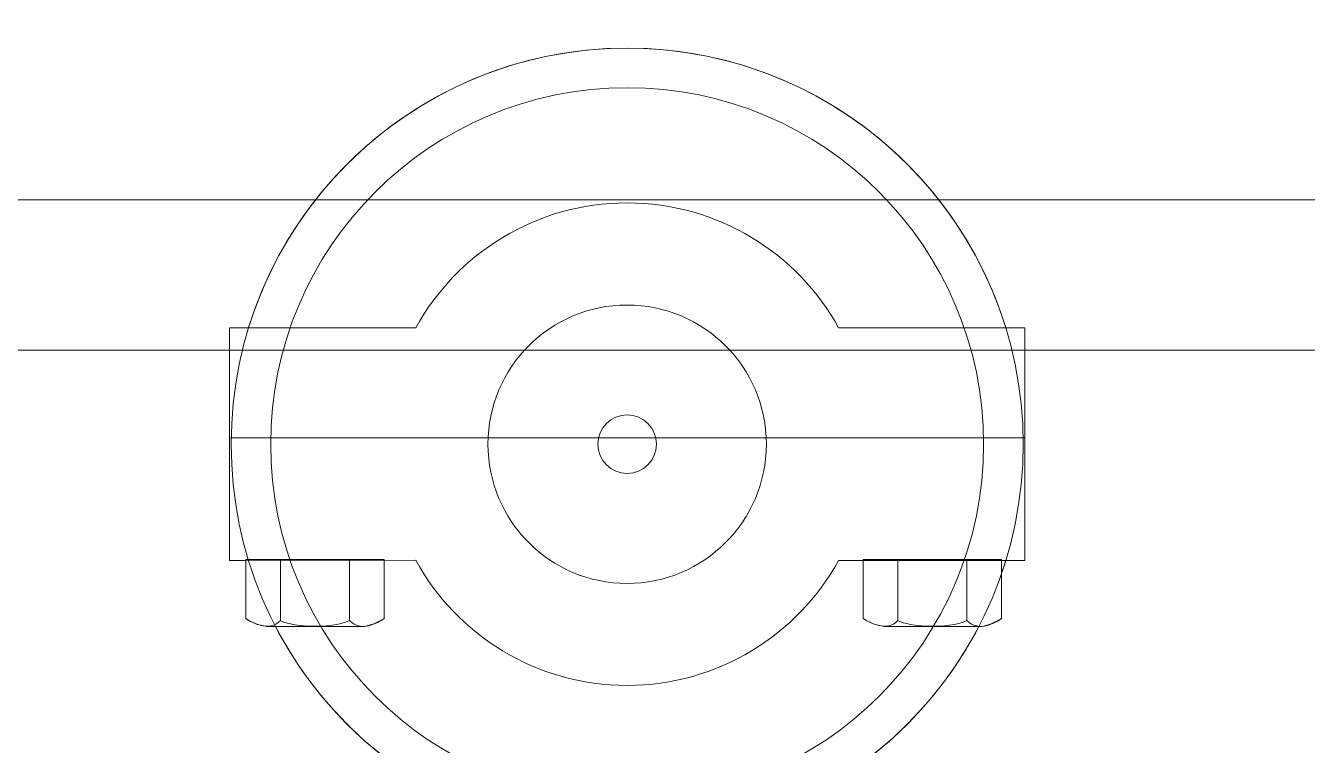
# Model space of a CAD drawing. Header units: millimetres. Extents: x -4490 to 177070, y -6118 to 72944.
# Drawn here: x 104875.3 to 105217.5, y 25562 to 25754.1 of the extents above; entities that cross this region are included whole.
import ezdxf

# ---------------------------------------------------------------- set-up
doc = ezdxf.new("R2010")
doc.units = ezdxf.units.MM
doc.layers.add('хендай', color=7, linetype='Continuous')

# ---------------------------------------------------------------- blocks, each defined once
blk = doc.blocks.new('A$C6EB5392D')
at = {"lineweight": 9}
for points, knots in [([(-1601.54, 533.46), (-1601.54, 533.46), (1608.67, 533.46), (1608.67, 533.46), (1608.67, 533.46), (1608.67, 533.46), (1608.67, 279.38), (1608.67, 279.38), (1608.67, 279.38), (1608.67, 279.38), (-1601.54, 279.38), (-1601.54, 279.38), (-1601.54, 279.38), (-1601.54, 279.38), (-1601.54, 533.46), (-1601.54, 533.46)], [0, 0, 0, 0, 0.25, 0.25, 0.25, 0.25, 0.5, 0.5, 0.5, 0.5, 0.75, 0.75, 0.75, 0.75, 1, 1, 1, 1]), ([(-111.27, 193.49), (-111.27, 193.49), (-111.27, 179.61), (-111.27, 179.61), (-111.27, 179.61), (-112, 179.03), (-113, 178.55), (-113.99, 178.24), (-113.99, 178.24), (-114.57, 178.03), (-115.19, 177.89), (-115.83, 177.83), (-115.83, 177.83), (-116.19, 177.77), (-116.51, 177.72), (-116.83, 177.72), (-116.83, 177.72), (-116.83, 177.72), (-118.34, 177.72), (-118.34, 177.72), (-118.34, 177.72), (-134.05, 147.45), (-165.69, 126.76), (-202.13, 126.76), (-202.13, 126.76), (-238.64, 126.76), (-270.28, 147.45), (-285.99, 177.72), (-285.99, 177.72), (-285.99, 177.72), (-286.67, 177.72), (-286.67, 177.72), (-286.67, 177.72), (-288.2, 177.89), (-289.4, 178.45), (-290.34, 179.03), (-290.34, 179.03), (-290.75, 179.24), (-291.12, 179.45), (-291.39, 179.61), (-291.39, 179.61), (-291.39, 179.61), (-291.39, 190.34), (-291.39, 190.34), (-291.39, 190.34), (-291.75, 191.4), (-292.12, 192.44), (-292.43, 193.49), (-292.43, 193.49), (-292.43, 193.49), (-296.99, 193.49), (-296.99, 193.49), (-296.99, 193.49), (-296.99, 193.49), (-296.99, 248.9), (-296.99, 248.9), (-296.99, 248.9), (-296.99, 248.9), (-292.43, 248.9), (-292.43, 248.9), (-292.43, 248.9), (-280.6, 287.5), (-244.67, 315.57), (-202.13, 315.57), (-202.13, 315.57), (-159.66, 315.57), (-123.73, 287.5), (-111.9, 248.9), (-111.9, 248.9), (-111.9, 248.9), (-107.34, 248.9), (-107.34, 248.9), (-107.34, 248.9), (-107.34, 248.9), (-107.34, 193.49), (-107.34, 193.49), (-107.34, 193.49), (-107.34, 193.49), (-111.27, 193.49), (-111.27, 193.49)], [0, 0, 0, 0, 0.05, 0.05, 0.05, 0.05, 0.1, 0.1, 0.1, 0.1, 0.15, 0.15, 0.15, 0.15, 0.2, 0.2, 0.2, 0.2, 0.25, 0.25, 0.25, 0.25, 0.3, 0.3, 0.3, 0.3, 0.35, 0.35, 0.35, 0.35, 0.4, 0.4, 0.4, 0.4, 0.45, 0.45, 0.45, 0.45, 0.5, 0.5, 0.5, 0.5, 0.55, 0.55, 0.55, 0.55, 0.6, 0.6, 0.6, 0.6, 0.65, 0.65, 0.65, 0.65, 0.7, 0.7, 0.7, 0.7, 0.75, 0.75, 0.75, 0.75, 0.8, 0.8, 0.8, 0.8, 0.85, 0.85, 0.85, 0.85, 0.9, 0.9, 0.9, 0.9, 0.95, 0.95, 0.95, 0.95, 1, 1, 1, 1]), ([(-111.27, 193.49), (-111.27, 193.49), (-111.27, 179.61), (-111.27, 179.61), (-111.27, 179.61), (-112, 179.03), (-113, 178.55), (-113.99, 178.24), (-113.99, 178.24), (-114.57, 178.03), (-115.19, 177.89), (-115.83, 177.83), (-115.83, 177.83), (-116.19, 177.77), (-116.51, 177.72), (-116.83, 177.72), (-116.83, 177.72), (-116.83, 177.72), (-118.34, 177.72), (-118.34, 177.72), (-118.34, 177.72), (-134.05, 147.45), (-165.69, 126.76), (-202.13, 126.76), (-202.13, 126.76), (-238.64, 126.76), (-270.28, 147.45), (-285.99, 177.72), (-285.99, 177.72), (-285.99, 177.72), (-286.67, 177.72), (-286.67, 177.72), (-286.67, 177.72), (-288.2, 177.89), (-289.4, 178.45), (-290.34, 179.03), (-290.34, 179.03), (-290.75, 179.24), (-291.12, 179.45), (-291.39, 179.61), (-291.39, 179.61), (-291.39, 179.61), (-291.39, 190.34), (-291.39, 190.34), (-291.39, 190.34), (-291.75, 191.4), (-292.12, 192.44), (-292.43, 193.49), (-292.43, 193.49), (-292.43, 193.49), (-296.99, 193.49), (-296.99, 193.49), (-296.99, 193.49), (-296.99, 193.49), (-296.99, 248.9), (-296.99, 248.9), (-296.99, 248.9), (-296.99, 248.9), (-292.43, 248.9), (-292.43, 248.9), (-292.43, 248.9), (-280.6, 287.5), (-244.67, 315.57), (-202.13, 315.57), (-202.13, 315.57), (-159.66, 315.57), (-123.73, 287.5), (-111.9, 248.9), (-111.9, 248.9), (-111.9, 248.9), (-107.34, 248.9), (-107.34, 248.9), (-107.34, 248.9), (-107.34, 248.9), (-107.34, 193.49), (-107.34, 193.49), (-107.34, 193.49), (-107.34, 193.49), (-111.27, 193.49), (-111.27, 193.49)], [0, 0, 0, 0, 0.05, 0.05, 0.05, 0.05, 0.1, 0.1, 0.1, 0.1, 0.15, 0.15, 0.15, 0.15, 0.2, 0.2, 0.2, 0.2, 0.25, 0.25, 0.25, 0.25, 0.3, 0.3, 0.3, 0.3, 0.35, 0.35, 0.35, 0.35, 0.4, 0.4, 0.4, 0.4, 0.45, 0.45, 0.45, 0.45, 0.5, 0.5, 0.5, 0.5, 0.55, 0.55, 0.55, 0.55, 0.6, 0.6, 0.6, 0.6, 0.65, 0.65, 0.65, 0.65, 0.7, 0.7, 0.7, 0.7, 0.75, 0.75, 0.75, 0.75, 0.8, 0.8, 0.8, 0.8, 0.85, 0.85, 0.85, 0.85, 0.9, 0.9, 0.9, 0.9, 0.95, 0.95, 0.95, 0.95, 1, 1, 1, 1]), ([(-107.76, 221.19), (-107.76, 273.3), (-150.02, 315.57), (-202.13, 315.57), (-202.13, 315.57), (-254.3, 315.57), (-296.57, 273.3), (-296.57, 221.19), (-296.57, 221.19), (-296.57, 169.02), (-254.3, 126.76), (-202.13, 126.76), (-202.13, 126.76), (-150.02, 126.76), (-107.76, 169.02), (-107.76, 221.19)], [0, 0, 0, 0, 0.25, 0.25, 0.25, 0.25, 0.5, 0.5, 0.5, 0.5, 0.75, 0.75, 0.75, 0.75, 1, 1, 1, 1]), ([(-117.18, 221.19), (-117.18, 268.12), (-155.26, 306.14), (-202.19, 306.14), (-202.19, 306.14), (-249.06, 306.14), (-287.14, 268.12), (-287.14, 221.19), (-287.14, 221.19), (-287.14, 174.26), (-249.06, 136.24), (-202.19, 136.24), (-202.19, 136.24), (-155.26, 136.24), (-117.18, 174.26), (-117.18, 221.19)], [0, 0, 0, 0, 0.25, 0.25, 0.25, 0.25, 0.5, 0.5, 0.5, 0.5, 0.75, 0.75, 0.75, 0.75, 1, 1, 1, 1]), ([(-1601.54, 279.38), (-1601.54, 279.38), (1608.67, 279.38), (1608.67, 279.38), (1608.67, 279.38), (1608.67, 279.38), (1608.67, 243.55), (1608.67, 243.55), (1608.67, 243.55), (1608.67, 243.55), (-1601.54, 243.55), (-1601.54, 243.55), (-1601.54, 243.55), (-1601.54, 243.55), (-1601.54, 279.38), (-1601.54, 279.38)], [0, 0, 0, 0, 0.25, 0.25, 0.25, 0.25, 0.5, 0.5, 0.5, 0.5, 0.75, 0.75, 0.75, 0.75, 1, 1, 1, 1]), ([(-1601.54, 279.38), (-1601.54, 279.38), (1608.67, 279.38), (1608.67, 279.38), (1608.67, 279.38), (1608.67, 279.38), (1608.67, 243.55), (1608.67, 243.55), (1608.67, 243.55), (1608.67, 243.55), (-1601.54, 243.55), (-1601.54, 243.55), (-1601.54, 243.55), (-1601.54, 243.55), (-1601.54, 279.38), (-1601.54, 279.38)], [0, 0, 0, 0, 0.25, 0.25, 0.25, 0.25, 0.5, 0.5, 0.5, 0.5, 0.75, 0.75, 0.75, 0.75, 1, 1, 1, 1]), ([(-296.99, 222.66), (-296.99, 222.66), (-296.99, 248.9), (-296.99, 248.9), (-296.99, 248.9), (-296.99, 248.9), (-252.58, 248.9), (-252.58, 248.9), (-252.58, 248.9), (-242.78, 266.65), (-223.87, 278.69), (-202.13, 278.69), (-202.13, 278.69), (-180.46, 278.69), (-161.54, 266.65), (-151.76, 248.9), (-151.76, 248.9), (-151.76, 248.9), (-107.34, 248.9), (-107.34, 248.9), (-107.34, 248.9), (-107.34, 248.9), (-107.34, 222.66), (-107.34, 222.66), (-107.34, 222.66), (-107.34, 222.66), (-296.99, 222.66), (-296.99, 222.66)], [0, 0, 0, 0, 0.142857, 0.142857, 0.142857, 0.142857, 0.285714, 0.285714, 0.285714, 0.285714, 0.428571, 0.428571, 0.428571, 0.428571, 0.571429, 0.571429, 0.571429, 0.571429, 0.714286, 0.714286, 0.714286, 0.714286, 0.857143, 0.857143, 0.857143, 0.857143, 1, 1, 1, 1]), ([(-168.98, 221.19), (-168.98, 239.53), (-183.86, 254.35), (-202.13, 254.35), (-202.13, 254.35), (-220.47, 254.35), (-235.35, 239.53), (-235.35, 221.19), (-235.35, 221.19), (-235.35, 202.86), (-220.47, 187.98), (-202.13, 187.98), (-202.13, 187.98), (-183.86, 187.98), (-168.98, 202.86), (-168.98, 221.19)], [0, 0, 0, 0, 0.25, 0.25, 0.25, 0.25, 0.5, 0.5, 0.5, 0.5, 0.75, 0.75, 0.75, 0.75, 1, 1, 1, 1]), ([(-209.16, 221.19), (-209.16, 225.02), (-206.01, 228.16), (-202.19, 228.16), (-202.19, 228.16), (-198.32, 228.16), (-195.17, 225.02), (-195.17, 221.19), (-195.17, 221.19), (-195.17, 217.32), (-198.32, 214.17), (-202.19, 214.17), (-202.19, 214.17), (-206.01, 214.17), (-209.16, 217.32), (-209.16, 221.19)], [0, 0, 0, 0, 0.25, 0.25, 0.25, 0.25, 0.5, 0.5, 0.5, 0.5, 0.75, 0.75, 0.75, 0.75, 1, 1, 1, 1]), ([(-209.16, 221.19), (-209.16, 225.02), (-206.01, 228.16), (-202.19, 228.16), (-202.19, 228.16), (-198.32, 228.16), (-195.17, 225.02), (-195.17, 221.19), (-195.17, 221.19), (-195.17, 217.32), (-198.32, 214.17), (-202.19, 214.17), (-202.19, 214.17), (-206.01, 214.17), (-209.16, 217.32), (-209.16, 221.19)], [0, 0, 0, 0, 0.25, 0.25, 0.25, 0.25, 0.5, 0.5, 0.5, 0.5, 0.75, 0.75, 0.75, 0.75, 1, 1, 1, 1]), ([(-296.99, 222.66), (-296.99, 222.66), (-107.34, 222.66), (-107.34, 222.66), (-107.34, 222.66), (-107.34, 222.66), (-107.34, 193.49), (-107.34, 193.49), (-107.34, 193.49), (-107.34, 193.49), (-151.76, 193.53), (-151.76, 193.53), (-151.76, 193.53), (-161.5, 175.73), (-180.4, 163.69), (-202.13, 163.69), (-202.13, 163.69), (-223.87, 163.69), (-242.78, 175.73), (-252.58, 193.49), (-252.58, 193.49), (-252.58, 193.49), (-296.99, 193.49), (-296.99, 193.49), (-296.99, 193.49), (-296.99, 193.49), (-296.99, 222.66), (-296.99, 222.66)], [0, 0, 0, 0, 0.142857, 0.142857, 0.142857, 0.142857, 0.285714, 0.285714, 0.285714, 0.285714, 0.428571, 0.428571, 0.428571, 0.428571, 0.571429, 0.571429, 0.571429, 0.571429, 0.714286, 0.714286, 0.714286, 0.714286, 0.857143, 0.857143, 0.857143, 0.857143, 1, 1, 1, 1]), ([(-296.99, 222.66), (-296.99, 222.66), (-107.34, 222.66), (-107.34, 222.66), (-107.34, 222.66), (-107.34, 222.66), (-107.34, 193.49), (-107.34, 193.49), (-107.34, 193.49), (-107.34, 193.49), (-151.76, 193.53), (-151.76, 193.53), (-151.76, 193.53), (-161.5, 175.73), (-180.4, 163.69), (-202.13, 163.69), (-202.13, 163.69), (-223.87, 163.69), (-242.78, 175.73), (-252.58, 193.49), (-252.58, 193.49), (-252.58, 193.49), (-296.99, 193.49), (-296.99, 193.49), (-296.99, 193.49), (-296.99, 193.49), (-296.99, 222.66), (-296.99, 222.66)], [0, 0, 0, 0, 0.142857, 0.142857, 0.142857, 0.142857, 0.285714, 0.285714, 0.285714, 0.285714, 0.428571, 0.428571, 0.428571, 0.428571, 0.571429, 0.571429, 0.571429, 0.571429, 0.714286, 0.714286, 0.714286, 0.714286, 0.857143, 0.857143, 0.857143, 0.857143, 1, 1, 1, 1]), ([(-258.45, 179.61), (-260.02, 178.45), (-262.47, 177.72), (-264.04, 177.72), (-264.04, 177.72), (-264.04, 177.72), (-286.67, 177.72), (-286.67, 177.72), (-286.67, 177.72), (-286.67, 177.72), (-289.24, 178.2), (-291.39, 179.61), (-291.39, 179.61), (-291.39, 179.61), (-291.39, 193.7), (-291.39, 193.7), (-291.39, 193.7), (-291.39, 193.7), (-258.45, 193.7), (-258.45, 193.7), (-258.45, 193.7), (-258.45, 193.7), (-258.45, 179.61), (-258.45, 179.61)], [0, 0, 0, 0, 0.166667, 0.166667, 0.166667, 0.166667, 0.333333, 0.333333, 0.333333, 0.333333, 0.5, 0.5, 0.5, 0.5, 0.666667, 0.666667, 0.666667, 0.666667, 0.833333, 0.833333, 0.833333, 0.833333, 1, 1, 1, 1]), ([(-291.39, 179.61), (-289.76, 178.61), (-285.99, 176.25), (-283.17, 179.13), (-283.17, 179.13), (-283.17, 179.13), (-283.17, 193.7), (-283.17, 193.7), (-283.17, 193.7), (-283.17, 193.7), (-291.39, 193.7), (-291.39, 193.7), (-291.39, 193.7), (-291.39, 193.7), (-291.39, 179.61), (-291.39, 179.61)], [0, 0, 0, 0, 0.25, 0.25, 0.25, 0.25, 0.5, 0.5, 0.5, 0.5, 0.75, 0.75, 0.75, 0.75, 1, 1, 1, 1]), ([(-266.72, 179.13), (-269.39, 177.66), (-278.4, 177.04), (-283.17, 179.13), (-283.17, 179.13), (-283.17, 179.13), (-283.17, 193.7), (-283.17, 193.7), (-283.17, 193.7), (-283.17, 193.7), (-266.72, 193.7), (-266.72, 193.7), (-266.72, 193.7), (-266.72, 193.7), (-266.72, 179.13), (-266.72, 179.13)], [0, 0, 0, 0, 0.25, 0.25, 0.25, 0.25, 0.5, 0.5, 0.5, 0.5, 0.75, 0.75, 0.75, 0.75, 1, 1, 1, 1]), ([(-258.45, 179.61), (-260.12, 178.61), (-264, 176.36), (-266.72, 179.13), (-266.72, 179.13), (-266.72, 179.13), (-266.72, 193.7), (-266.72, 193.7), (-266.72, 193.7), (-266.72, 193.7), (-258.45, 193.7), (-258.45, 193.7), (-258.45, 193.7), (-258.45, 193.7), (-258.45, 179.61), (-258.45, 179.61)], [0, 0, 0, 0, 0.25, 0.25, 0.25, 0.25, 0.5, 0.5, 0.5, 0.5, 0.75, 0.75, 0.75, 0.75, 1, 1, 1, 1]), ([(-111.27, 179.61), (-112.85, 178.45), (-115.25, 177.72), (-116.83, 177.72), (-116.83, 177.72), (-116.83, 177.72), (-139.45, 177.72), (-139.45, 177.72), (-139.45, 177.72), (-139.45, 177.72), (-142.02, 178.2), (-144.22, 179.61), (-144.22, 179.61), (-144.22, 179.61), (-144.22, 193.7), (-144.22, 193.7), (-144.22, 193.7), (-144.22, 193.7), (-111.27, 193.7), (-111.27, 193.7), (-111.27, 193.7), (-111.27, 193.7), (-111.27, 179.61), (-111.27, 179.61)], [0, 0, 0, 0, 0.166667, 0.166667, 0.166667, 0.166667, 0.333333, 0.333333, 0.333333, 0.333333, 0.5, 0.5, 0.5, 0.5, 0.666667, 0.666667, 0.666667, 0.666667, 0.833333, 0.833333, 0.833333, 0.833333, 1, 1, 1, 1]), ([(-144.22, 179.61), (-142.54, 178.61), (-138.77, 176.25), (-135.99, 179.13), (-135.99, 179.13), (-135.99, 179.13), (-135.99, 193.7), (-135.99, 193.7), (-135.99, 193.7), (-135.99, 193.7), (-144.22, 193.7), (-144.22, 193.7), (-144.22, 193.7), (-144.22, 193.7), (-144.22, 179.61), (-144.22, 179.61)], [0, 0, 0, 0, 0.25, 0.25, 0.25, 0.25, 0.5, 0.5, 0.5, 0.5, 0.75, 0.75, 0.75, 0.75, 1, 1, 1, 1]), ([(-119.5, 179.13), (-122.22, 177.66), (-131.17, 177.04), (-135.99, 179.13), (-135.99, 179.13), (-135.99, 179.13), (-135.99, 193.7), (-135.99, 193.7), (-135.99, 193.7), (-135.99, 193.7), (-119.5, 193.7), (-119.5, 193.7), (-119.5, 193.7), (-119.5, 193.7), (-119.5, 179.13), (-119.5, 179.13)], [0, 0, 0, 0, 0.25, 0.25, 0.25, 0.25, 0.5, 0.5, 0.5, 0.5, 0.75, 0.75, 0.75, 0.75, 1, 1, 1, 1]), ([(-111.27, 179.61), (-112.89, 178.61), (-116.83, 176.36), (-119.5, 179.13), (-119.5, 179.13), (-119.5, 179.13), (-119.5, 193.7), (-119.5, 193.7), (-119.5, 193.7), (-119.5, 193.7), (-111.27, 193.7), (-111.27, 193.7), (-111.27, 193.7), (-111.27, 193.7), (-111.27, 179.61), (-111.27, 179.61)], [0, 0, 0, 0, 0.25, 0.25, 0.25, 0.25, 0.5, 0.5, 0.5, 0.5, 0.75, 0.75, 0.75, 0.75, 1, 1, 1, 1])]:
    blk.add_open_spline(points, degree=3, knots=knots, dxfattribs=at)

msp = doc.modelspace()

# ---------------------------------------------------------------- block references
at = {"layer": 'хендай', "xscale": -1.12, "yscale": 1.12, "zscale": 1.12}
msp.add_blockref('A$C6EB5392D', (104809.483, 25394.641), dxfattribs=at)

doc.saveas('drawing.dxf')
